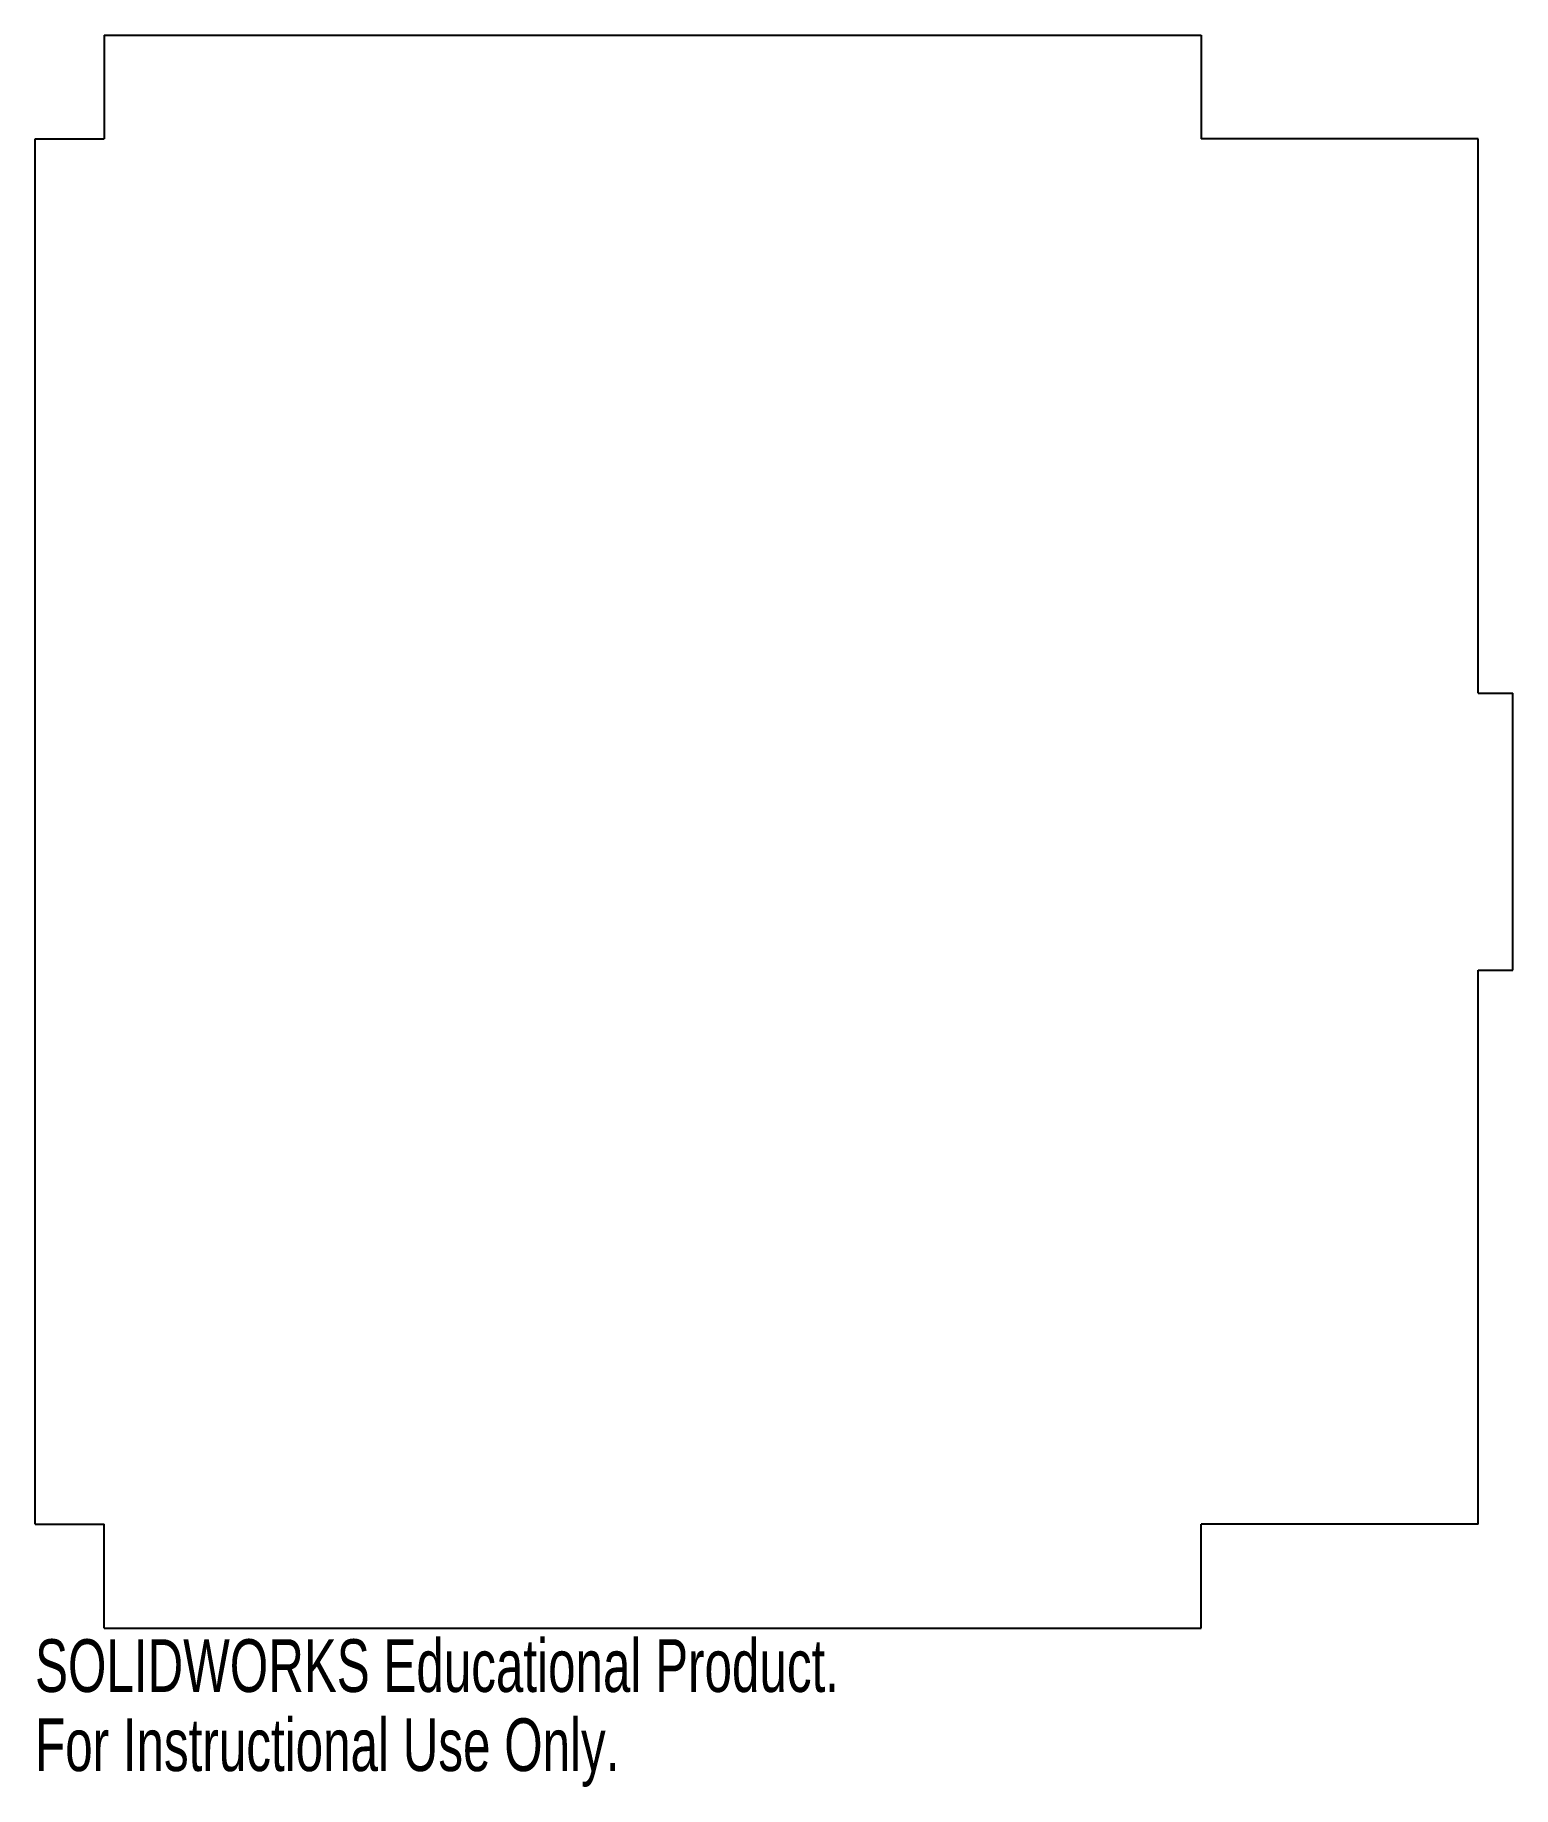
# Model space of a CAD drawing. Header units: inches. Extents: x -2.6 to 2.73, y -3.45 to 2.88.
import ezdxf

# ---------------------------------------------------------------- set-up
doc = ezdxf.new("R2010")
doc.units = ezdxf.units.IN
doc.header["$MEASUREMENT"] = 0
doc.styles.add('SLDTEXTSTYLE0', font='TXT', dxfattribs={"width": 0.7})

msp = doc.modelspace()

# ---------------------------------------------------------------- linework, layer by layer
at = {"color": 7, "linetype": 'Continuous', "lineweight": 25}
for p, q in [((-2.3538, 2.875), (1.6038, 2.875)), ((-2.3538, 2.875), (-2.3538, 2.5)), ((1.6038, 2.875), (1.6038, 2.5)), ((-2.6038, 2.5), (-2.3538, 2.5)), ((-2.6038, -2.5), (-2.6038, 2.5)), ((2.6038, 2.5), (1.6038, 2.5)), ((2.6038, 0.5), (2.6038, 2.5)), ((2.6038, 0.5), (2.7288, 0.5)), ((2.7288, -0.5), (2.7288, 0.5)), ((2.6038, -2.5), (2.6038, -0.5)), ((2.6038, -0.5), (2.7288, -0.5)), ((-2.6038, -2.5), (-2.3538, -2.5)), ((-2.3538, -2.875), (-2.3538, -2.5)), ((1.6038, -2.875), (1.6038, -2.5)), ((2.6038, -2.5), (1.6038, -2.5)), ((-2.3538, -2.875), (1.6038, -2.875))]:
    msp.add_line(p, q, dxfattribs=at)

# ---------------------------------------------------------------- texts
at = {"color": 7, "linetype": 'Continuous', "char_height": 0.1903, "attachment_point": 1, "style": 'SLDTEXTSTYLE0'}
for s, insert in [('SOLIDWORKS Educational Product.', (-2.6038, -2.9151)), ('For Instructional Use Only.', (-2.6038, -3.2006))]:
    msp.add_mtext(s, dxfattribs=dict(at, insert=insert))

doc.saveas('drawing.dxf')
